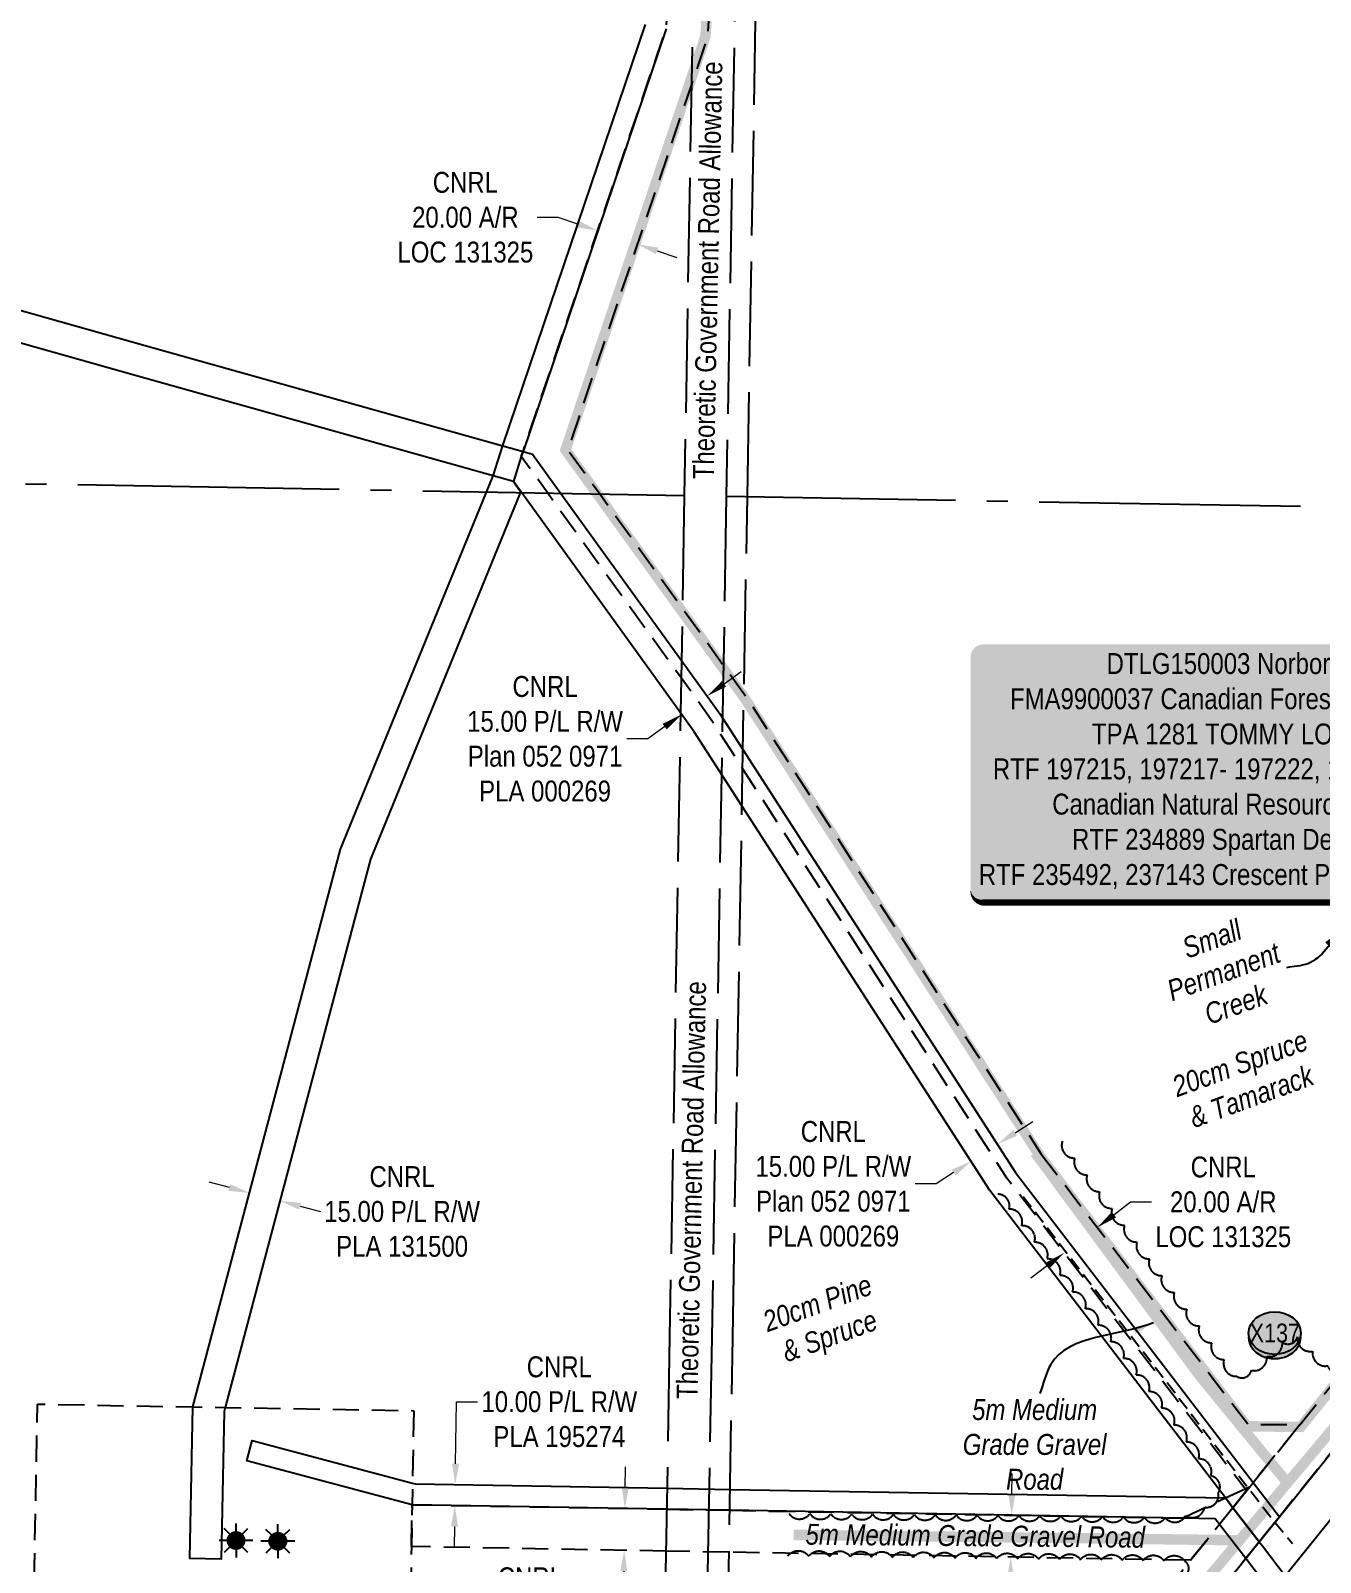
# Model space of a CAD drawing. Extents: x 405326 to 424052, y 6044755 to 6062236.
# Drawn here: x 420329 to 420946, y 6045169 to 6045902 of the extents above; entities that cross this region are included whole.
import ezdxf
from ezdxf.enums import TextEntityAlignment as Align

# ---------------------------------------------------------------- set-up
doc = ezdxf.new("R2010")
doc.units = 0
doc.header["$LTSCALE"] = 5
for name, pattern in [('0', [1, 1, 0]), ('foc-ACCESSROAD', [3.75, 2.5, -1.25]), ('foc-QUARTERLINE', [33, 25, -3, 2, -3]), ('foc-UNSURVEYED', [12.5, 10, -2.5]), ('UG_PIPE', [1.875, 1.25, -0.625])]:
    doc.linetypes.add(name, pattern=pattern)
for name, color, linetype, lineweight in [('AS-GENERAL', 48, 'Continuous', 18), ('F-AR-T', 190, 'Continuous', 9), ('F-RW-T', 190, 'Continuous', 9)]:
    doc.layers.add(name, color=color, linetype=linetype, lineweight=lineweight)
for name, color, linetype in [('AS-PIPE-UG', 44, 'UG_PIPE'), ('AS-ROADS', 254, 'Continuous'), ('AS-SURFACE IMPACT', 7, 'Continuous'), ('F-AR', 190, 'foc-ACCESSROAD'), ('F-RW', 190, 'Continuous'), ('F-WS', 190, 'foc-ACCESSROAD'), ('F-WS-S', 190, 'Continuous'), ('L-ROAD-T', 7, 'Continuous'), ('L-SECQ', 8, 'foc-QUARTERLINE'), ('L-USEC', 7, 'foc-UNSURVEYED'), ('P-CROSSINGS', 250, 'Continuous'), ('P-PROPOSED', 10, 'Continuous'), ('T-BUSH', 110, '0'), ('T-BUSH-T', 110, 'Continuous'), ('T-WATER-T', 170, 'Continuous')]:
    doc.layers.add(name, color=color, linetype=linetype)
doc.styles.add('80', font='ARIALN.TTF', dxfattribs={"height": 10})
doc.styles.add('80CG', font='ARIALN.TTF', dxfattribs={"height": 10})
doc.styles.add('80L', font='ARIALN.TTF', dxfattribs={"height": 10})
doc.styles.add('Crossing', font='ARIALN.TTF', dxfattribs={"height": 10})
doc.dimstyles.new('Compass 5 000', dxfattribs={"dimscale": 5, "dimtxt": 9, "dimasz": 2, "dimexe": 0.2, "dimexo": 0.0625, "dimgap": 0.5, "dimtad": 0, "dimtih": 1, "dimtoh": 1, "dimzin": 0, "dimdsep": 46, "dimtxsty": '80CG', "dimcen": 0.1, "dimse1": 1, "dimse2": 1, "dimclrd": 256, "dimclrt": 256, "dimaunit": 1, "dimadec": 4, "dimazin": 0, "dimtfac": 0.06, "dimtofl": 0, "dimtmove": 0, "dimatfit": 1, "dimfxl": 0.2, "dimtolj": 1, "dimtzin": 0, "dimlwd": -1, "dimarcsym": 0})

# ---------------------------------------------------------------- blocks, each defined once
blk = doc.blocks.new('*D548')
at = {"layer": 'F-AR-T', "transparency": 16777216}
for p, q in [((420581.11, 6045812.4), (420571.11, 6045812.4)), ((420590.58, 6045809.19), (420581.11, 6045812.4)), ((420628.47, 6045796.37), (420637.94, 6045793.16))]:
    blk.add_line(p, q, dxfattribs=at)
for points in [[(420591.11, 6045810.77), (420590.05, 6045807.61), (420600.05, 6045805.99)], [(420629, 6045797.95), (420627.93, 6045794.79), (420619, 6045799.58)]]:
    blk.add_solid(points, dxfattribs=at)
at = {"layer": 'F-AR-T', "transparency": 16777216, "insert": (420536.77, 6045812.4), "char_height": 10, "attachment_point": 5, "style": '80CG'}
blk.add_mtext('\\A1;CNRL\\P20.00 A/R\\PLOC 131325', dxfattribs=at)
blk = doc.blocks.new('*D552')
at = {"layer": 'F-RW-T', "transparency": 16777216}
for p, q in [((420660.45, 6045589.34), (420668.56, 6045595.2)), ((420632.08, 6045568.86), (420623.97, 6045563.01)), ((420623.97, 6045563.01), (420613.97, 6045563.01))]:
    blk.add_line(p, q, dxfattribs=at)
for points in [[(420659.47, 6045590.7), (420661.43, 6045587.99), (420652.34, 6045583.49)], [(420631.1, 6045570.21), (420633.05, 6045567.51), (420640.19, 6045574.71)]]:
    blk.add_solid(points, dxfattribs=at)
at = {"layer": 'F-RW-T', "transparency": 16777216, "insert": (420574.88, 6045563.01), "char_height": 10, "attachment_point": 5, "style": '80CG'}
blk.add_mtext('\\A1;CNRL\\P15.00 P/L R/W\\PPlan 052 0971\\PPLA 000269', dxfattribs=at)
blk = doc.blocks.new('GAS')
h = blk.add_hatch(color=255)
h.dxf.hatch_style = 1
edge = h.paths.add_edge_path()
edge.add_arc((0, 0), 0.9, 0, 360)
for p, q in [((0, 0.81), (0, 1.62)), ((-0.81, 0), (-1.62, 0)), ((-0.57, 0.57), (-1.14, 1.14)), ((0.57, 0.57), (1.14, 1.14)), ((1.62, 0), (0.81, 0)), ((-0.57, -0.57), (-1.14, -1.14)), ((0, -0.81), (0, -1.62)), ((1.14, -1.14), (0.57, -0.57))]:
    blk.add_line(p, q)
blk.add_circle((0, 0), 0.8)
blk = doc.blocks.new('*D553')
at = {"layer": 'F-RW-T', "transparency": 16777216}
for p, q in [((420532.08, 6045216.41), (420532.6, 6045246.02)), ((420532.6, 6045246.02), (420542.6, 6045246.02)), ((420531.56, 6045186.42), (420531.39, 6045176.42))]:
    blk.add_line(p, q, dxfattribs=at)
for points in [[(420530.42, 6045216.44), (420533.75, 6045216.38), (420531.91, 6045206.41)], [(420529.9, 6045186.45), (420533.23, 6045186.39), (420531.74, 6045196.42)]]:
    blk.add_solid(points, dxfattribs=at)
at = {"layer": 'F-RW-T', "transparency": 16777216, "insert": (420581.69, 6045246.02), "char_height": 10, "attachment_point": 5, "style": '80CG'}
blk.add_mtext('\\A1;CNRL\\P10.00 P/L R/W\\PPLA 195274', dxfattribs=at)
blk = doc.blocks.new('*D554')
at = {"layer": 'F-RW-T', "transparency": 16777216}
for p, q in [((420423.93, 6045348.49), (420414.26, 6045351.04)), ((420457.77, 6045339.53), (420467.43, 6045336.98))]:
    blk.add_line(p, q, dxfattribs=at)
for points in [[(420424.36, 6045350.1), (420423.5, 6045346.87), (420433.6, 6045345.93)], [(420458.19, 6045341.15), (420457.34, 6045337.92), (420448.1, 6045342.09)]]:
    blk.add_solid(points, dxfattribs=at)
at = {"layer": 'F-RW-T', "transparency": 16777216, "insert": (420506.52, 6045336.98), "char_height": 10, "attachment_point": 5, "style": '80CG'}
blk.add_mtext('\\A1;CNRL\\P15.00 P/L R/W\\PPLA 131500', dxfattribs=at)
blk = doc.blocks.new('*D555')
at = {"layer": 'F-AR-T', "transparency": 16777216}
for p, q in [((420613.23, 6045205), (420613.4, 6045215)), ((420612.53, 6045165.01), (420612.19, 6045145.11)), ((420612.19, 6045145.11), (420602.19, 6045145.11))]:
    blk.add_line(p, q, dxfattribs=at)
for points in [[(420611.56, 6045205.03), (420614.89, 6045204.97), (420613.05, 6045195)], [(420610.87, 6045165.04), (420614.2, 6045164.98), (420612.71, 6045175)]]:
    blk.add_solid(points, dxfattribs=at)
at = {"layer": 'F-AR-T', "transparency": 16777216, "insert": (420567.87, 6045145.11), "char_height": 10, "attachment_point": 5, "style": '80CG'}
blk.add_mtext('\\A1;CNRL\\P20.00 A/R\\PLOC 131328', dxfattribs=at)
blk = doc.blocks.new('*D556')
at = {"layer": 'F-RW-T', "transparency": 16777216}
for p, q in [((420799.62, 6045374.61), (420808.02, 6045380.03)), ((420761.81, 6045350.22), (420751.81, 6045350.22)), ((420770.21, 6045355.64), (420761.81, 6045350.22))]:
    blk.add_line(p, q, dxfattribs=at)
for points in [[(420798.72, 6045376.01), (420800.52, 6045373.21), (420791.22, 6045369.19)], [(420769.31, 6045357.04), (420771.11, 6045354.24), (420778.61, 6045361.06)]]:
    blk.add_solid(points, dxfattribs=at)
at = {"layer": 'F-RW-T', "transparency": 16777216, "insert": (420712.72, 6045350.22), "char_height": 10, "attachment_point": 5, "style": '80CG'}
blk.add_mtext('\\A1;CNRL\\P15.00 P/L R/W\\PPlan 052 0971\\PPLA 000269', dxfattribs=at)
blk = doc.blocks.new('*D557')
at = {"layer": 'F-AR-T', "transparency": 16777216}
for p, q in [((420846.87, 6045335.49), (420854.81, 6045341.57)), ((420854.81, 6045341.57), (420864.81, 6045341.57)), ((420815.14, 6045311.18), (420807.2, 6045305.1))]:
    blk.add_line(p, q, dxfattribs=at)
for points in [[(420845.86, 6045336.81), (420847.89, 6045334.16), (420838.93, 6045329.41)], [(420814.12, 6045312.51), (420816.15, 6045309.86), (420823.08, 6045317.26)]]:
    blk.add_solid(points, dxfattribs=at)
at = {"layer": 'F-AR-T', "transparency": 16777216, "insert": (420899.15, 6045341.57), "char_height": 10, "attachment_point": 5, "style": '80CG'}
blk.add_mtext('\\A1;CNRL\\P20.00 A/R\\PLOC 131325', dxfattribs=at)
blk = doc.blocks.new('*D558')
at = {"layer": 'F-AR-T', "transparency": 16777216}
for p, q in [((420798.09, 6045201.78), (420798.27, 6045211.78)), ((420797.4, 6045161.79), (420797.06, 6045142.39)), ((420797.06, 6045142.39), (420787.06, 6045142.39))]:
    blk.add_line(p, q, dxfattribs=at)
for points in [[(420796.43, 6045201.81), (420799.76, 6045201.75), (420797.92, 6045191.78)], [(420795.73, 6045161.82), (420799.06, 6045161.76), (420797.57, 6045171.79)]]:
    blk.add_solid(points, dxfattribs=at)
at = {"layer": 'F-AR-T', "transparency": 16777216, "insert": (420752.74, 6045142.39), "char_height": 10, "attachment_point": 5, "style": '80CG'}
blk.add_mtext('\\A1;CNRL\\P20.00 A/R\\PLOC 131328', dxfattribs=at)
blk = doc.blocks.new('*U604')
h = blk.add_hatch(color=255)
edge = h.paths.add_edge_path()
edge.add_line((-126.5, -62.5), (126.5, -62.5))
edge.add_arc((126.5, -56.5), 6, 270, 360)
edge.add_line((132.5, -56.5), (132.5, 55))
edge.add_arc((126.5, 55), 6, 0, 90)
edge.add_line((126.5, 61), (-126.5, 61))
edge.add_arc((-126.5, 55), 6, 90, 180)
edge.add_line((-132.5, 55), (-132.5, -56.5))
edge.add_arc((-126.5, -56.5), 6, 180, 270)
at = {"color": 44, "flags": 128}
blk.add_lwpolyline([(-126.5, -62.5, 3, 3, 0), (126.5, -62.5, 3, 3, 0.414214), (132.5, -56.5, 3, 3, 0), (132.5, 55, 3, 0, 0.414214), (126.5, 61, 0, 0, 0), (-126.5, 61, 0, 0, 0.414214), (-132.5, 55, 0, 0, 0), (-132.5, -56.5, 0, 3, 0.414214)], format="xyseb", close=True, dxfattribs=at)
at = {"color": 44, "style": '80'}
blk.add_attdef('ENTER_TEXT_001', (-35.99, -5), '', height=10, dxfattribs=at)
blk = doc.blocks.new('xing2')
h = blk.add_hatch(color=50)
h.dxf.hatch_style = 1
edge = h.paths.add_edge_path()
edge.add_ellipse((0, 0), major_axis=(-12.5, 0), ratio=0.816297, start_angle=0, end_angle=360)
h = blk.add_hatch(color=250)
h.dxf.hatch_style = 1
edge = h.paths.add_edge_path()
edge.add_ellipse((0, -2.05), major_axis=(-12.5, 0), ratio=0.816297, start_angle=0, end_angle=180)
edge.add_line((12.5, -2.05), (12.5, 0))
edge.add_ellipse((0, 0), major_axis=(-12.5, 0), ratio=0.816297, start_angle=0, end_angle=180, ccw=False)
edge.add_line((-12.5, 0), (-12.5, -2.05))
at = {"color": 250}
blk.add_ellipse((0, 0), major_axis=(-12.5, 0), ratio=0.816297, dxfattribs=at)
blk.add_ellipse((0, -2.05), major_axis=(-12.5, 0), ratio=0.816297, start_param=0, end_param=3.141593, dxfattribs=at)
at = {"color": 250, "style": 'Crossing'}
blk.add_attdef('CROSSING', text='', height=9, dxfattribs=at).set_placement((0.09, 0.02), align=Align.MIDDLE_CENTER)
at = {"color": 250, "style": 'Crossing', "flags": 1}
for tag, p in [('OWNER', (0.09, -12.49)), ('DESCRIPTION', (0.09, -25.77)), ('LOCATION', (0.09, -39.3)), ('DWG_REF', (0.09, -52.84))]:
    blk.add_attdef(tag, text='', height=9, dxfattribs=at).set_placement(p, align=Align.MIDDLE_CENTER)

msp = doc.modelspace()

# ---------------------------------------------------------------- linework, layer by layer
at = {"layer": 'AS-PIPE-UG', "flags": 128}
msp.add_lwpolyline([(420803.485, 6045344.208), (420878.125, 6045247.597), (420922.068, 6045190.628), (420932.299, 6045178.268)], dxfattribs=at)
at = {"layer": 'AS-ROADS', "const_width": 4.998, "flags": 128}
for points in [[(421353.026, 6045823.327), (421316.503, 6045815.546), (421239.986, 6045802.752), (421207.487, 6045786.084), (421180.224, 6045745.013), (421170.962, 6045629.976), (421105.641, 6045433.747), (421093.449, 6045413.943), (420988.29, 6045282.375), (420951.444, 6045233.005), (420929.854, 6045207.26), (420906.928, 6045179.798), (420877.828, 6045145.07), (420800.115, 6045052.596), (420575.725, 6044776.181)], [(420809.143, 6045365.168), (420888.053, 6045258.25), (420929.854, 6045207.26)], [(420693.72, 6045182.375), (420830.155, 6045180.847), (420906.928, 6045179.798)]]:
    msp.add_lwpolyline(points, dxfattribs=at)
at = {"layer": 'F-AR', "flags": 128}
msp.add_lwpolyline([(420812.09, 6045364.46), (420910.981, 6045235.321), (420935.696, 6045235.017), (420913.457, 6045207.416), (420911.962, 6045205.562), (420910.329, 6045203.534), (420909.567, 6045204.441), (420795.72, 6045352.943), (420669.334, 6045548.915), (420654.345, 6045572.16), (420639.92, 6045592.141), (420576.184, 6045680.435), (420563.508, 6045697.995), (420564.335, 6045700.44), (420632.754, 6045902.62), (420649.444, 6046159.644), (420640.413, 6046176.616), (420579.032, 6046291.93), (420591.66, 6046309.214), (420592.138, 6046309.869), (420642.968, 6046214.377), (420650.5, 6046200.228), (420651.906, 6046197.585), (420669.773, 6046164.019), (420652.541, 6045898.7), (420644.859, 6045875.998), (420585.755, 6045701.346), (420601.168, 6045679.993), (420640.5, 6045625.508), (420669.957, 6045584.702), (420670.868, 6045583.441), (420812.09, 6045364.46)], close=True, dxfattribs=at)
at = {"layer": 'F-AR'}
for points in [[(420564.647, 6044776.377), (420627.069, 6044853.31), (420644.613, 6044874.933), (420657.895, 6044891.303), (420789.829, 6045053.91), (420883.557, 6045170.292), (420903.776, 6045195.397), (420910.351, 6045203.562), (420911.962, 6045205.562), (420913.457, 6045207.417), (420935.696, 6045235.017), (421090.966, 6045427.731), (421150.737, 6045613.392), (421161.143, 6045634.7), (421163.665, 6045669.994), (421167.112, 6045718.246), (421177.826, 6045761.117), (421207.947, 6045800.158), (421258.394, 6045817.354), (421341.449, 6045832.341)], [(421346.607, 6045812.948), (421263.425, 6045797.939), (421220.101, 6045783.172), (421196.214, 6045752.212), (421186.937, 6045715.086), (421183.689, 6045669.639), (421180.902, 6045630.632), (421169.756, 6045607.263), (421108.898, 6045418.068), (420925.971, 6045191.072), (420916.297, 6045179.05), (420805.382, 6045041.338), (420670.001, 6044874.483), (420657.331, 6044858.867), (420626.505, 6044820.875), (420590.035, 6044775.928)]]:
    msp.add_lwpolyline(points, dxfattribs=at)
msp.add_lwpolyline([(420632.658, 6045174.658), (420510.96, 6045176.775), (420511.308, 6045196.773), (420633.006, 6045194.656), (420663.163, 6045194.13), (420879.473, 6045190.366), (420900.204, 6045200.062), (420909.567, 6045204.441), (420911.962, 6045205.562), (420910.329, 6045203.534), (420903.776, 6045195.397), (420883.557, 6045170.292), (420662.815, 6045174.133), (420632.658, 6045174.658)], close=True, dxfattribs=at)
at = {"layer": 'F-RW'}
for points in [[(420632.754, 6045902.62), (420564.335, 6045700.44), (420563.508, 6045697.995), (420559.728, 6045686.153), (420563.21, 6045681.313), (420562.947, 6045680.669), (420491.349, 6045505.565), (420421.971, 6045243.336), (420421.474, 6045241.46), (420420.082, 6045170.775), (420405.084, 6045171.07), (420406.514, 6045243.571), (420477.097, 6045510.341), (420546.858, 6045680.953), (420550.096, 6045688.876), (420554.747, 6045703.226), (420622.866, 6045904.606)], [(420208.559, 6045800.496), (420383.675, 6045751.123), (420554.732, 6045703.162), (420564.335, 6045700.44), (420568.812, 6045699.184), (420582.429, 6045680.324), (420640.065, 6045600.495), (420658.609, 6045574.812), (420669.491, 6045557.935), (420799.886, 6045355.749), (420913.457, 6045207.416), (420925.971, 6045191.072), (420916.299, 6045179.044), (420903.776, 6045195.397), (420900.204, 6045200.062), (420787.61, 6045347.114), (420669.022, 6045530.998), (420646.22, 6045566.358), (420639.63, 6045575.484), (420563.694, 6045680.656), (420563.212, 6045681.319), (420559.726, 6045686.155), (420550.094, 6045688.868), (420379.606, 6045736.693), (420206.104, 6045785.609)], [(420590.035, 6044775.928), (420626.505, 6044820.875), (420657.331, 6044858.867), (420670.001, 6044874.483), (420805.382, 6045041.338), (420916.302, 6045179.039), (420925.971, 6045191.072), (421108.928, 6045418.063), (421169.774, 6045607.263), (421249.931, 6045588.576), (421313.866, 6045667.332)], [(421339.24, 6045666.883), (421257.507, 6045566.278), (421183.115, 6045583.618), (421126.765, 6045408.422), (420820.911, 6045028.746), (420695.368, 6044874.032), (420656.767, 6044826.465), (420625.941, 6044788.477), (420615.394, 6044775.479)], [(420922.363, 6045154.679), (420909.926, 6045171.095), (420897.334, 6045187.398), (420895.258, 6045190.09), (420879.473, 6045190.365), (420663.163, 6045194.13), (420633.006, 6045194.656), (420511.308, 6045196.773), (420432.212, 6045217.795), (420434.779, 6045227.455), (420511.488, 6045207.068), (420512.697, 6045206.746), (420633.18, 6045204.65), (420663.337, 6045204.125), (420900.219, 6045200.042), (420903.778, 6045195.402), (420916.308, 6045179.067), (420917.883, 6045177.123), (420928.841, 6045162.717)]]:
    msp.add_lwpolyline(points, dxfattribs=at)
at = {"layer": 'F-WS', "flags": 128}
msp.add_lwpolyline([(420512.092, 6045241.775), (420511.308, 6045196.773), (420510.96, 6045176.775), (420509.827, 6045111.794), (420329.849, 6045114.915), (420332.134, 6045244.892), (420406.514, 6045243.586), (420421.971, 6045243.336), (420512.092, 6045241.775)], close=True, dxfattribs=at)
at = {"layer": 'L-SECQ'}
for p, q in [((420641.436, 6045679.281), (419872.158, 6045692.94)), ((421430.997, 6045665.268), (420661.541, 6045678.932))]:
    msp.add_line(p, q, dxfattribs=at)
at = {"layer": 'L-USEC'}
for p, q in [((420648.431, 6046081.304), (420641.436, 6045679.281)), ((420668.536, 6046080.954), (420661.541, 6045678.931)), ((420671.593, 6045678.746), (420678.588, 6046080.768)), ((420641.436, 6045679.281), (420634.443, 6045277.259)), ((420661.541, 6045678.932), (420654.548, 6045276.909)), ((420664.6, 6045276.726), (420671.593, 6045678.746)), ((420634.443, 6045277.259), (420627.45, 6044875.236)), ((420634.443, 6045277.259), (420634.443, 6045277.259)), ((420654.548, 6045276.909), (420647.555, 6044874.887)), ((420657.606, 6044874.703), (420664.6, 6045276.726))]:
    msp.add_line(p, q, dxfattribs=at)
at = {"layer": 'P-PROPOSED', "const_width": 4.998, "flags": 128}
msp.add_lwpolyline([(421341.707, 6045831.372), (421258.646, 6045816.383), (421208.555, 6045799.31), (421178.745, 6045760.672), (421168.103, 6045718.089), (421164.662, 6045669.923), (421162.126, 6045634.435), (421151.666, 6045613.018), (421091.861, 6045427.248), (420936.17, 6045234.012), (420910.483, 6045234.327), (420811.272, 6045363.884), (420670.042, 6045582.877), (420669.147, 6045584.117), (420639.69, 6045624.923), (420600.358, 6045679.408), (420584.643, 6045701.178), (420643.912, 6045876.319), (420651.552, 6045898.895), (420668.757, 6046163.801)], dxfattribs=at)
at = {"layer": 'T-BUSH', "flags": 128}
for points in [[(420822.178, 6045370.588, 0.5205671), (420828.132, 6045362.559, 0.5205671), (420834.086, 6045354.531, 0.5205671), (420840.04, 6045346.502, 0.5205671), (420845.995, 6045338.474, 0.5205671), (420851.949, 6045330.446, 0.5205671), (420857.903, 6045322.417, 0.5205671), (420863.858, 6045314.389, 0.5205671), (420869.812, 6045306.36, 0.5205671), (420875.766, 6045298.332, 0.5205671), (420881.721, 6045290.304, 0.5205671), (420887.675, 6045282.275, 0.5205671), (420893.629, 6045274.247, 0.5205671), (420899.587, 6045266.221, 0.5205671), (420905.566, 6045258.211, 0.5205671), (420912.585, 6045261.057, 0.5205671), (420919.976, 6045267.786, 0.5205671), (420927.367, 6045274.516, 0.5205671), (420934.698, 6045277.126, 0.5205671), (420941.891, 6045270.186, 0.5205671), (420949.085, 6045263.246, 0.5205671), (420955.943, 6045260.87, 0.5205671), (420962.044, 6045268.787, 0.5205671), (420968.145, 6045276.704, 0.5205671), (420974.247, 6045284.622, 0.5205671), (420980.402, 6045292.497, 0.5205671), (420986.647, 6045300.3, 0.5205671), (420992.893, 6045308.104, 0.5205671), (420999.139, 6045315.908, 0.5205671), (421005.385, 6045323.711, 0.5205671), (421011.631, 6045331.515, 0.5205671), (421017.877, 6045339.319, 0.5205671), (421024.123, 6045347.123, 0.5205671), (421030.368, 6045354.926, 0.5205671), (421036.614, 6045362.73, 0.5205671), (421042.86, 6045370.534, 0.5205671), (421049.106, 6045378.338, 0.5205671), (421055.352, 6045386.141, 0.5205671), (421061.598, 6045393.945, 0.5205671), (421067.844, 6045401.749, 0.5205671), (421074.089, 6045409.552, 0.5205671), (421080.335, 6045417.356, 0.5205671), (421086.391, 6045425.306, 0.5205671), (421092.331, 6045433.345, 0.5205671), (421097.629, 6045441.712, 0.5205671), (421100.669, 6045451.234, 0.5205671), (421103.709, 6045460.756, 0.5205671), (421106.749, 6045470.278, 0.5205671), (421109.79, 6045479.8, 0.5205671), (421112.83, 6045489.322, 0.5205671), (421115.87, 6045498.844, 0.5205671), (421118.911, 6045508.365, 0.5205671), (421121.951, 6045517.887, 0.5205671), (421124.991, 6045527.409, 0.5205671), (421128.031, 6045536.931, 0.5205671), (421131.072, 6045546.453, 0.5205671), (421134.112, 6045555.975, 0.5205671), (421137.152, 6045565.497, 0.5205671), (421140.192, 6045575.018, 0.5205671), (421143.233, 6045584.54, 0.5205671), (421146.273, 6045594.062, 0.5205671), (421148.987, 6045603.675, 0.5205671), (421151.323, 6045613.394, 0.5205671), (421153.659, 6045623.112, 0.5205671), (421155.687, 6045632.885, 0.5205671), (421156.804, 6045642.818, 0.5205671), (421157.922, 6045652.751, 0.5205671), (421159.039, 6045662.684, 0.5205671), (421160.172, 6045672.614, 0.5205671), (421161.506, 6045682.52, 0.5205671), (421162.84, 6045692.426, 0.5205671), (421164.174, 6045702.332, 0.5205671), (421165.508, 6045712.238, 0.5205671), (421166.842, 6045722.144, 0.5205671), (421168.176, 6045732.05, 0.5205671), (421169.51, 6045741.956, 0.5205671), (421172.477, 6045751.26, 0.5205671), (421177.901, 6045759.655, 0.5205671), (421183.325, 6045768.051, 0.5205671), (421188.75, 6045776.446, 0.5205671), (421194.174, 6045784.842, 0.5205671), (421200.075, 6045792.777, 0.5205671), (421208.276, 6045798.492, 0.5205671), (421216.476, 6045804.208, 0.5205671), (421224.676, 6045809.923, 0.5205671), (421232.944, 6045815.513, 0.5205671), (421241.125, 6045820.099, 0.5205671), (421242.792, 6045829.954, 0.5205671), (421244.46, 6045839.81, 0.5205671), (421246.127, 6045849.665, 0.5205671), (421243.596, 6045858.765, 0.5205671), (421236.919, 6045870.328, 0.5205671)], [(420691.498, 6045192.605, 0.5205671), (420701.493, 6045192.515, 0.5205671), (420711.488, 6045192.425, 0.5205671), (420721.483, 6045192.335, 0.5205671), (420731.478, 6045192.244, 0.5205671), (420741.474, 6045192.154, 0.5205671), (420751.469, 6045192.064, 0.5205671), (420761.464, 6045191.974, 0.5205671), (420771.459, 6045191.883, 0.5205671), (420781.454, 6045191.793, 0.5205671), (420791.449, 6045191.703, 0.5205671), (420801.444, 6045191.612, 0.5205671), (420811.439, 6045191.522, 0.5205671), (420821.434, 6045191.432, 0.5205671), (420831.429, 6045191.332, 0.5205671), (420841.422, 6045191.137, 0.5205671), (420851.416, 6045190.942, 0.5205671), (420861.409, 6045190.746, 0.5205671), (420871.403, 6045190.551, 0.5205671), (420881.16, 6045191.517, 0.5205671), (420890.279, 6045195.609, 0.5205671), (420896.761, 6045202.273, 0.5205671), (420893.194, 6045210.631, 0.5205671), (420887.325, 6045218.722, 0.5205671), (420881.456, 6045226.813, 0.5205671), (420875.588, 6045234.905, 0.5205671), (420869.665, 6045242.956, 0.5205671), (420863.586, 6045250.89, 0.5205671), (420857.506, 6045258.824, 0.5205671), (420851.426, 6045266.757, 0.5205671), (420845.346, 6045274.691, 0.5205671), (420839.267, 6045282.625, 0.5205671), (420833.187, 6045290.559, 0.5205671), (420827.107, 6045298.493, 0.5205671), (420821.027, 6045306.426, 0.5205671), (420814.948, 6045314.36, 0.5205671), (420808.868, 6045322.294, 0.5205671), (420802.788, 6045330.228, 0.5205671), (420796.708, 6045338.162, 0.5205671), (420791.28, 6045345.245, 0.5205671)], [(420690.916, 6045172.284, -0.520567), (420700.911, 6045172.16, -0.5205671), (420710.906, 6045172.037, -0.5205671), (420720.901, 6045171.914, -0.5205671), (420730.895, 6045171.791, -0.5205671), (420740.89, 6045171.667, -0.5205671), (420750.885, 6045171.544, -0.5205671), (420760.879, 6045171.421, -0.5205671), (420770.874, 6045171.298, -0.5205671), (420780.869, 6045171.174, -0.5205671), (420790.863, 6045171.051, -0.5205671), (420800.858, 6045170.928, -0.5205671), (420810.853, 6045170.805, -0.5205671), (420820.847, 6045170.682, -0.5205671), (420830.842, 6045170.555, -0.5205671), (420840.836, 6045170.41, -0.5205671), (420850.831, 6045170.265, -0.5205671), (420860.825, 6045170.119, -0.5205671), (420870.819, 6045169.974, -0.5205671), (420880.814, 6045169.828, -0.5205671), (420880.537, 6045162.714, -0.5205671), (420874.2, 6045155.254, -0.5205671), (420866.851, 6045148.479, -0.5205671), (420859.502, 6045141.705, -0.5205671), (420853.114, 6045134.055, -0.5205671), (420847.058, 6045126.103, -0.5205671), (420841.001, 6045118.151, -0.5205671), (420834.945, 6045110.199, -0.5205671), (420828.889, 6045102.247, -0.5205671), (420822.833, 6045094.295, -0.5205671), (420816.777, 6045086.343, -0.5205671), (420810.721, 6045078.391, -0.5205671), (420804.665, 6045070.439, -0.5205671), (420798.609, 6045062.488, -0.5205671), (420792.49, 6045054.586, -0.5205671), (420786.139, 6045046.867, -0.5205671), (420779.787, 6045039.149, -0.5205671), (420773.436, 6045031.431, -0.5205671), (420767.084, 6045023.713, -0.5205671), (420760.733, 6045015.995, -0.5205671), (420754.382, 6045008.277, -0.5205671), (420748.03, 6045000.559, -0.5205671), (420741.679, 6044992.841, -0.5205671), (420735.327, 6044985.123, -0.5205671), (420728.976, 6044977.405, -0.5205671), (420722.625, 6044969.687, -0.5205671), (420716.273, 6044961.969, -0.5205671), (420709.922, 6044954.251, -0.5205671), (420703.57, 6044946.533, -0.5205671), (420697.219, 6044938.815, -0.5205671), (420690.868, 6044931.096, -0.5205671), (420684.516, 6044923.378, -0.5205671), (420678.165, 6044915.66, -0.5205671), (420671.813, 6044907.942, -0.5205671), (420665.462, 6044900.224, -0.5205671), (420659.111, 6044892.506, -0.5205671), (420652.759, 6044884.788, -0.5205671), (420646.408, 6044877.07, -0.5205671), (420640.056, 6044869.352, -0.5205671), (420633.705, 6044861.634, -0.5205671), (420627.354, 6044853.916, -0.5205671), (420621.002, 6044846.198, -0.5205671), (420614.651, 6044838.48, -0.5205671), (420608.299, 6044830.762, -0.5205671), (420601.948, 6044823.044, -0.5205671), (420595.597, 6044815.325, -0.5205671), (420589.245, 6044807.607, -0.5205671), (420582.894, 6044799.889, -0.5205671), (420576.542, 6044792.171, -0.5205671), (420570.191, 6044784.453, -0.5205671), (420563.84, 6044776.735, -0.0145993), (420563.925, 6044776.389, -0.0145993)]]:
    msp.add_lwpolyline(points, format="xyb", dxfattribs=at)

# ---------------------------------------------------------------- block references
at = {"layer": 'AS-SURFACE IMPACT', "color": 1}
ref = msp.add_blockref('*U604', (420910.789, 6045547.217), dxfattribs=dict(at, xscale=0.999551, yscale=0.999551, zscale=0.999551))
ref.add_attrib('ENTER_TEXT_001', 'DTLG150003 Norbord Inc.', (420843.381, 6045594.041), dxfattribs={"layer": '0', "color": 44, "height": 9.99551, "style": '80'})
ref.add_attrib('ENTER_TEXT_002', 'FMA9900037 Canadian Forest Products Ltd.', (420797.174, 6045577.205), dxfattribs={"layer": '0', "color": 44, "height": 9.99551, "style": '80'})
ref.add_attrib('ENTER_TEXT_003', 'TPA 1281 TOMMY LOEWEN', (420836.355, 6045560.369), dxfattribs={"layer": '0', "color": 44, "height": 9.99551, "style": '80'})
ref.add_attrib('ENTER_TEXT_004', 'RTF 197215, 197217- 197222, 197225- 197233', (420789.016, 6045543.668), dxfattribs={"layer": '0', "color": 44, "height": 9.99551, "style": '80'})
ref.add_attrib('ENTER_TEXT_005', 'Canadian Natural Resources Limited', (420817.376, 6045526.832), dxfattribs={"layer": '0', "color": 44, "height": 9.99551, "style": '80'})
ref.add_attrib('ENTER_TEXT_006', 'RTF 234889 Spartan Delta Corp.', (420826.827, 6045509.996), dxfattribs={"layer": '0', "color": 44, "height": 9.99551, "style": '80'})
ref.add_attrib('ENTER_TEXT_007', 'RTF 235492, 237143 Crescent Point Energy Corp.', (420782.263, 6045493.159), dxfattribs={"layer": '0', "color": 44, "height": 9.99551, "style": '80'})
at = {"layer": 'F-WS-S', "xscale": 4.99775500000008, "yscale": 4.99775500000008, "zscale": 4.99775500000008}
for p in [(420427.107, 6045179.691), (420447.095, 6045179.338)]:
    msp.add_blockref('GAS', p, dxfattribs=at)
at = {"layer": 'P-CROSSINGS', "color": 5, "xscale": 0.999551, "yscale": 0.999551, "zscale": 0.999551}
msp.add_blockref('xing2', (420923.735, 6045278.905), dxfattribs=at).add_auto_attribs({'CROSSING': 'X137'})

# ---------------------------------------------------------------- texts
at = {"layer": 'AS-GENERAL', "insert": (420808.967, 6045247.3), "char_height": 9.9954, "width": 94.06636, "attachment_point": 2, "style": '80L'}
msp.add_mtext('{\\fArial Narrow|b0|i1|c0|p34;5m Medium Grade Gravel Road}', dxfattribs=at)
at = {"layer": 'AS-GENERAL', "insert": (420681.623, 6045187.856), "char_height": 9.99544, "attachment_point": 1, "rotation": 359.482567, "style": '80L'}
msp.add_mtext_dynamic_manual_height_columns('\\pi17.85552;{\\fArial Narrow|b0|i1|c0|p34;5m Medium Grade Gravel Road}', width=197.76534, gutter_width=49.978, heights=[0], dxfattribs=at)
at = {"layer": 'L-ROAD-T', "style": '80L'}
for p in [(420652.609, 6045787.091), (420644.818, 6045347.239)]:
    msp.add_text('Theoretic Government Road Allowance', height=9.99551, rotation=88.813918, dxfattribs=at).set_placement(p, align=Align.MIDDLE_CENTER)
at = {"layer": 'T-BUSH-T', "char_height": 9.99544, "attachment_point": 1, "rotation": 20, "style": '80L'}
for s, width, insert in [('\\pi0.38771;{\\fArial Narrow|b0|i1|c0|p34;20cm Spruce \\P\\pi2.92407;& Tamarack}', 67.27987, (420873.385, 6045400.893)), ('\\pi0.38767;{\\fArial Narrow|b0|i1|c0|p34;20cm Pine \\P\\pi4.0013;& Spruce}', 53.91616, (420677.581, 6045288.539))]:
    msp.add_mtext_dynamic_manual_height_columns(s, width=width, gutter_width=49.978, heights=[0], dxfattribs=dict(at, insert=insert))
at = {"layer": 'T-WATER-T', "insert": (420865.263, 6045462.405), "char_height": 9.99544, "attachment_point": 1, "rotation": 20, "style": '80L'}
msp.add_mtext_dynamic_manual_height_columns('\\pi14.12629;{\\fArial Narrow|b0|i1|c0|p34;Small \\P\\pi0.32631;Permanent \\P\\pi13.22288;Creek}', width=56.55481, gutter_width=49.978, heights=[0], dxfattribs=at)

# ---------------------------------------------------------------- dimensions: what is measured, and where the dimension line sits
at = {"layer": 'F-AR-T'}
for p1, p2, distance, picture, middle in [((420618.428, 6045797.895), (420599.484, 6045804.306), -1.774, '*D548', (420536.773, 6045812.397)), ((420825.834, 6045313.663), (420841.691, 6045325.806), 4.534, '*D557', (420899.148, 6045341.565))]:
    dim = msp.add_aligned_dim(p1=p1, p2=p2, distance=distance, text='CNRL\\P20.00 A/R\\PLOC 131325', dimstyle='Compass 5 000', dxfattribs=at)
    dim.commit()
    dim.dimension.update_dxf_attribs({"geometry": picture, "text_midpoint": middle})
for base, p1, p2, angle, picture, middle in [((420612.706, 6045175.005), (420607.602, 6045195.098), (420607.254, 6045175.1), 269.00339, '*D555', (420567.871, 6045145.105)), ((420797.57, 6045171.788), (420805.002, 6045191.661), (420804.654, 6045171.665), 269.002959, '*D558', (420752.744, 6045142.392))]:
    dim = msp.add_linear_dim(base=base, p1=p1, p2=p2, angle=angle, text='CNRL\\P20.00 A/R\\PLOC 131328', dimstyle='Compass 5 000', dxfattribs=at)
    dim.commit()
    dim.dimension.update_dxf_attribs({"geometry": picture, "text_midpoint": middle, "dimtype": 161})
at = {"layer": 'F-RW-T'}
for p1, p2, distance, text, picture, middle in [((420653.776, 6045581.505), (420641.62, 6045572.729), -2.449, 'CNRL\\P15.00 P/L R/W\\PPlan 052 0971\\PPLA 000269', '*D552', (420574.885, 6045563.007)), ((420435.849, 6045354.444), (420450.351, 6045350.607), -8.808, 'CNRL\\P15.00 P/L R/W\\PPLA 131500', '*D554', (420506.519, 6045336.976))]:
    dim = msp.add_aligned_dim(p1=p1, p2=p2, distance=distance, text=text, dimstyle='Compass 5 000', dxfattribs=at)
    dim.commit()
    dim.dimension.update_dxf_attribs({"geometry": picture, "text_midpoint": middle})
for base, p1, p2, angle, text, picture, middle in [((420778.614, 6045361.064), (420786.626, 6045376.309), (420774.023, 6045368.182), 212.818214, 'CNRL\\P15.00 P/L R/W\\PPlan 052 0971\\PPLA 000269', '*D556', (420712.72, 6045350.225)), ((420531.91, 6045206.412), (420552.222, 6045196.061), (420552.396, 6045206.056), 89.003052, 'CNRL\\P10.00 P/L R/W\\PPLA 195274', '*D553', (420581.685, 6045246.018))]:
    dim = msp.add_linear_dim(base=base, p1=p1, p2=p2, angle=angle, text=text, dimstyle='Compass 5 000', dxfattribs=at)
    dim.commit()
    dim.dimension.update_dxf_attribs({"geometry": picture, "text_midpoint": middle, "dimtype": 161})

# ---------------------------------------------------------------- leaders
at = {"layer": 'AS-GENERAL', "color": 5, "path_type": 1}
msp.add_leader([(420865.838, 6045283.861), (420816.65, 6045263.891), (420811.423, 6045250.065)], dimstyle='Compass 5 000', override={"dimgap": 0.5, "dimtad": 0}, dxfattribs=at)
at = {"layer": 'T-WATER-T', "path_type": 1}
msp.add_leader([(420956.238, 6045471.545), (420939.508, 6045455.456), (420929.408, 6045453.564)], dimstyle='Compass 5 000', override={"dimgap": 0.5, "dimtad": 0}, dxfattribs=at)

doc.saveas('drawing.dxf')
